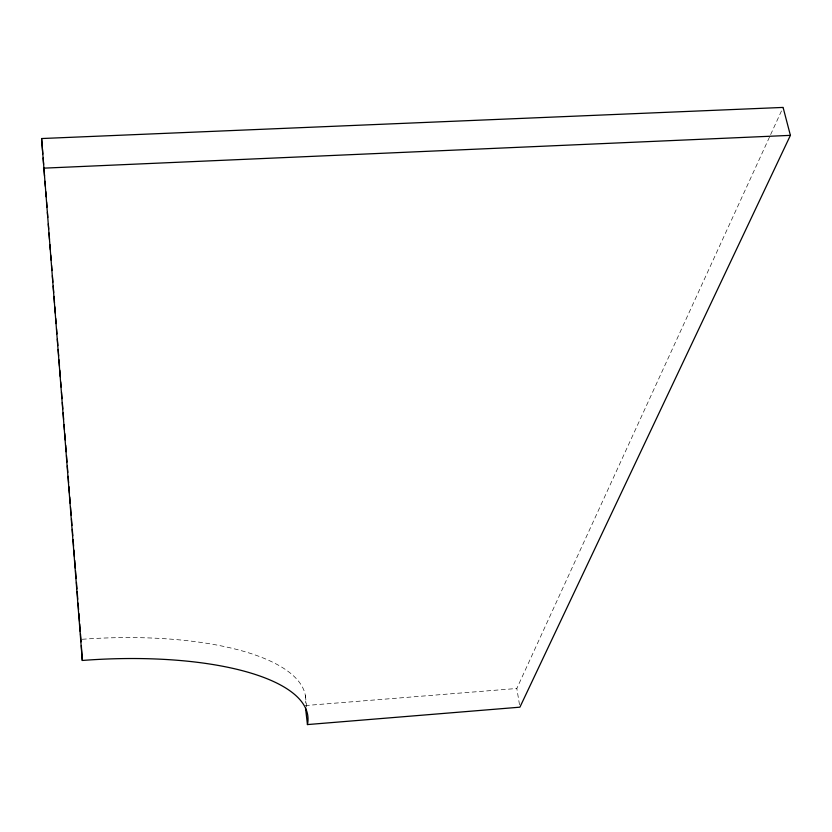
<?xml version="1.0" encoding="UTF-8"?>
<svg xmlns="http://www.w3.org/2000/svg" width="832" height="832" viewBox="0 0 832 832"><rect width="100%" height="100%" fill="white"/><g stroke="black" fill="none" stroke-linecap="round" stroke-linejoin="round"><path stroke-width="0.62" stroke-dasharray="4.16 3.12" d="M519.49 704.683L516.818 688.49L770.099 135.762M770.64 134.586L783.089 107.422M305.24 705.557L516.818 688.49M305.396 695.635L306.883 708.458M82.202 639.278A222.747 76.513 -4.6 0 1 305.625 703.071"/><path stroke-width="1.25" d="M790.4 135.356L519.906 707.179L307.445 724.578A223.756 74.922 -4.7 0 0 82.295 660.462L41.6 138.538L783.089 107.422L790.4 135.356L43.482 168.168M305.542 708.094L307.445 724.578M41.6 138.538L42.817 154.076M43.129 157.955L43.628 164.424M44.044 169.603L44.543 176.072M44.949 181.251L45.365 186.43M45.77 191.599L46.176 196.778M46.582 201.958L46.987 207.137M47.393 212.306L47.798 217.485M48.308 223.954L48.714 229.133M49.015 233.012L49.525 239.481M49.93 244.66L50.336 249.839M50.742 255.018L51.147 260.187M51.563 265.366L51.969 270.546M52.374 275.725L52.884 282.194M53.186 286.073L53.695 292.542M53.997 296.431L54.506 302.9M54.808 306.779L55.318 313.248M55.723 318.427L56.129 323.606M56.534 328.775L56.94 333.954M57.346 339.134L57.855 345.602M58.167 349.482L58.677 355.961M58.978 359.84L59.488 366.309M59.79 370.188L60.299 376.657M60.705 381.836L61.11 387.015M61.516 392.194L62.026 398.663M62.327 402.542L62.837 409.011M63.138 412.901L63.648 419.37M64.054 424.549L64.459 429.718M64.771 433.607L65.281 440.076M65.686 445.255L66.196 451.724M66.498 455.603L67.007 462.072M67.309 465.962L67.818 472.43M68.12 476.31L68.63 482.778M68.931 486.658L69.441 493.137M69.753 497.016L70.252 503.485M70.564 507.364L71.167 515.133M71.479 519.012L71.978 525.491M72.29 529.37L72.8 535.839M73.102 539.718L73.611 546.187M73.913 550.077L74.422 556.546M74.724 560.425L75.338 568.194M75.535 570.783L76.149 578.542M76.45 582.431L76.96 588.9M77.168 591.49L77.771 599.248M78.083 603.138L78.593 609.606M78.894 613.486L79.508 621.254M79.706 623.844L80.319 631.602M80.517 634.192L81.089 641.846M81.328 645.57L82.295 660.462"/></g></svg>
